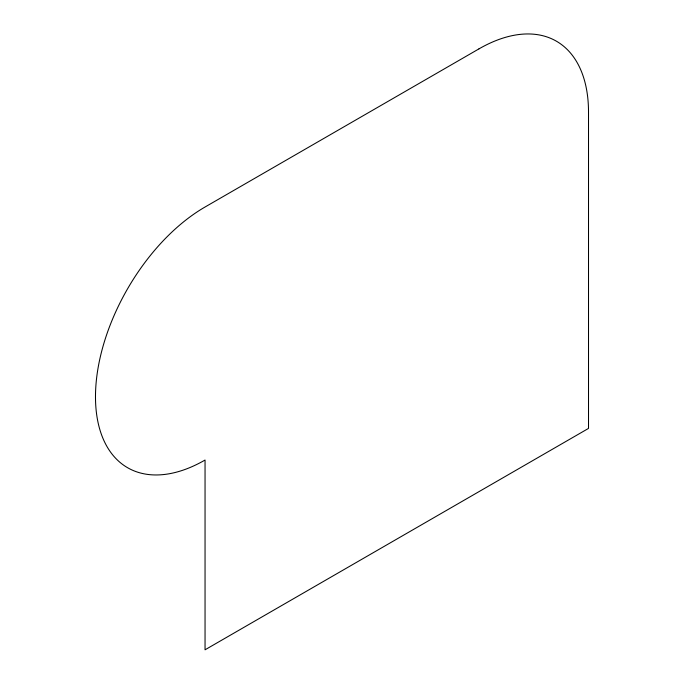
<?xml version="1.0" encoding="UTF-8"?>
<svg xmlns="http://www.w3.org/2000/svg" width="684" height="684" viewBox="0 0 684 684"><rect width="100%" height="100%" fill="white"/><g stroke="black" fill="none" stroke-linecap="round" stroke-linejoin="round"><path stroke-width="1.03" d="M478.954 48.88L205.046 207.013A154.943 89.459 -60 0 0 95.486 396.78A154.943 89.459 -60 0 0 205.046 460.033L205.046 649.8L588.514 428.406L588.514 112.133A154.943 89.459 -60 0 0 478.954 48.88"/></g></svg>
